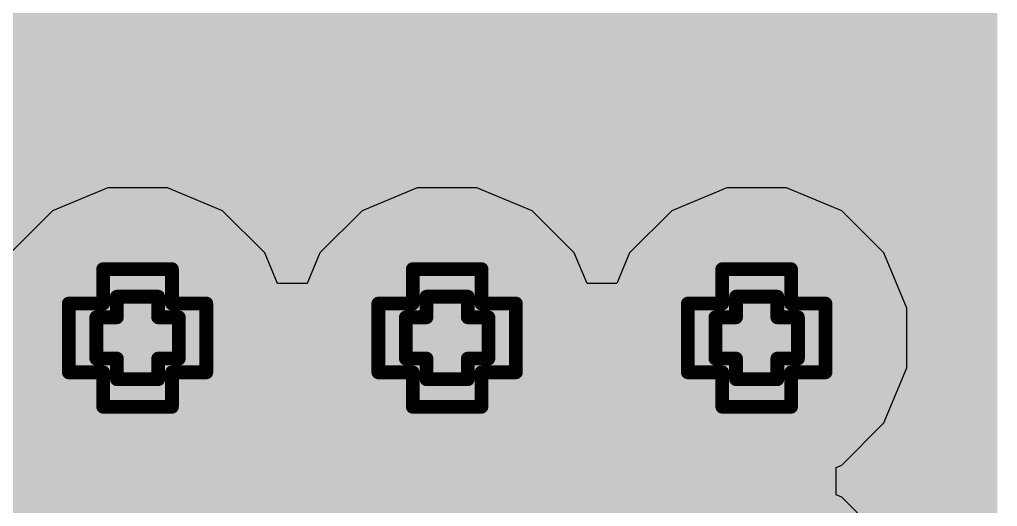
# Model space of a CAD drawing. Header units: inches. Extents: x -4 to 5258, y -4 to 5281.
# Drawn here: x 128.706 to 132.317, y 84.832 to 86.63 of the extents above; entities that cross this region are included whole.
import ezdxf

# ---------------------------------------------------------------- set-up
doc = ezdxf.new("R2010")
doc.units = ezdxf.units.IN
for name, color, linetype in [('Bottom Layer', 5, 'Continuous'), ('Bottom Solder', 6, 'Continuous'), ('Drill Drawing', 1, 'Continuous'), ('Layer 1', 16, 'Continuous'), ('Layer 2', 76, 'Continuous'), ('Top Layer', 1, 'Continuous'), ('Top Solder', 216, 'Continuous'), ('Via Holes', 16, 'Continuous')]:
    doc.layers.add(name, color=color, linetype=linetype)

msp = doc.modelspace()

# ---------------------------------------------------------------- hatches: boundary and pattern name
at = {"layer": 'Bottom Layer'}
h = msp.add_hatch(color=5, dxfattribs=at)
edge = h.paths.add_edge_path()
edge.add_arc((129.142, 85.4544), 0.3, 0, 360)
h = msp.add_hatch(color=5, dxfattribs=at)
edge = h.paths.add_edge_path()
edge.add_arc((130.285, 85.4544), 0.3, 0, 360)
h = msp.add_hatch(color=5, dxfattribs=at)
edge = h.paths.add_edge_path()
edge.add_arc((131.428, 85.4544), 0.3, 0, 360)
at = {"layer": 'Bottom Solder'}
h = msp.add_hatch(color=6, dxfattribs=at)
edge = h.paths.add_edge_path()
edge.add_arc((129.142, 85.4544), 0.4016, 0, 360)
h = msp.add_hatch(color=6, dxfattribs=at)
edge = h.paths.add_edge_path()
edge.add_arc((130.285, 85.4544), 0.4016, 0, 360)
h = msp.add_hatch(color=6, dxfattribs=at)
edge = h.paths.add_edge_path()
edge.add_arc((131.428, 85.4544), 0.4016, 0, 360)
at = {"layer": 'Layer 1'}
h = msp.add_hatch(color=16, dxfattribs=at)
edge = h.paths.add_edge_path()
edge.add_arc((129.142, 85.4544), 0.3, 0, 360)
h = msp.add_hatch(color=16, dxfattribs=at)
edge = h.paths.add_edge_path()
edge.add_arc((130.285, 85.4544), 0.3, 0, 360)
h = msp.add_hatch(color=16, dxfattribs=at)
edge = h.paths.add_edge_path()
edge.add_arc((131.428, 85.4544), 0.3, 0, 360)
at = {"layer": 'Layer 2'}
h = msp.add_hatch(color=76, dxfattribs=at)
edge = h.paths.add_edge_path()
edge.add_arc((129.142, 85.4544), 0.3, 0, 360)
h = msp.add_hatch(color=76, dxfattribs=at)
edge = h.paths.add_edge_path()
edge.add_arc((130.285, 85.4544), 0.3, 0, 360)
h = msp.add_hatch(color=76, dxfattribs=at)
edge = h.paths.add_edge_path()
edge.add_arc((131.428, 85.4544), 0.3, 0, 360)
at = {"layer": 'Top Layer'}
msp.add_hatch(color=1, dxfattribs=at).paths.add_polyline_path([(122.9413, 82.1366), (132.317, 82.1366), (132.317, 89.5113), (122.9413, 89.5113)])
h = msp.add_hatch(color=1, dxfattribs=at)
edge = h.paths.add_edge_path()
edge.add_arc((129.142, 85.4544), 0.3, 0, 360)
h = msp.add_hatch(color=1, dxfattribs=at)
edge = h.paths.add_edge_path()
edge.add_arc((130.285, 85.4544), 0.3, 0, 360)
h = msp.add_hatch(color=1, dxfattribs=at)
edge = h.paths.add_edge_path()
edge.add_arc((131.428, 85.4544), 0.3, 0, 360)
at = {"layer": 'Top Solder'}
h = msp.add_hatch(color=216, dxfattribs=at)
edge = h.paths.add_edge_path()
edge.add_arc((129.142, 85.4544), 0.4016, 0, 360)
h = msp.add_hatch(color=216, dxfattribs=at)
edge = h.paths.add_edge_path()
edge.add_arc((130.285, 85.4544), 0.4016, 0, 360)
h = msp.add_hatch(color=216, dxfattribs=at)
edge = h.paths.add_edge_path()
edge.add_arc((131.428, 85.4544), 0.4016, 0, 360)
at = {"layer": 'Via Holes'}
h = msp.add_hatch(color=7, dxfattribs=at)
edge = h.paths.add_edge_path()
edge.add_arc((129.142, 85.4544), 0.15, 0, 360)
h = msp.add_hatch(color=7, dxfattribs=at)
edge = h.paths.add_edge_path()
edge.add_arc((130.285, 85.4544), 0.15, 0, 360)
h = msp.add_hatch(color=7, dxfattribs=at)
edge = h.paths.add_edge_path()
edge.add_arc((131.428, 85.4544), 0.15, 0, 360)

# ---------------------------------------------------------------- linework, layer by layer
at = {"layer": 'Drill Drawing'}
for points in [[(129.015, 85.5814, 0.0508, 0.0508, 0), (129.015, 85.7084, 0.0508, 0.0508, 0)], [(129.015, 85.7084, 0.0508, 0.0508, 0), (129.269, 85.7084, 0.0508, 0.0508, 0)], [(129.269, 85.5814, 0.0508, 0.0508, 0), (129.269, 85.7084, 0.0508, 0.0508, 0)], [(130.158, 85.5814, 0.0508, 0.0508, 0), (130.158, 85.7084, 0.0508, 0.0508, 0)], [(130.158, 85.7084, 0.0508, 0.0508, 0), (130.412, 85.7084, 0.0508, 0.0508, 0)], [(130.412, 85.5814, 0.0508, 0.0508, 0), (130.412, 85.7084, 0.0508, 0.0508, 0)], [(131.301, 85.5814, 0.0508, 0.0508, 0), (131.301, 85.7084, 0.0508, 0.0508, 0)], [(131.301, 85.7084, 0.0508, 0.0508, 0), (131.555, 85.7084, 0.0508, 0.0508, 0)], [(131.555, 85.5814, 0.0508, 0.0508, 0), (131.555, 85.7084, 0.0508, 0.0508, 0)], [(129.0658, 85.5306, 0.0508, 0.0508, 0), (129.0658, 85.6068, 0.0508, 0.0508, 0)], [(129.0658, 85.6068, 0.0508, 0.0508, 0), (129.2182, 85.6068, 0.0508, 0.0508, 0)], [(129.2182, 85.5306, 0.0508, 0.0508, 0), (129.2182, 85.6068, 0.0508, 0.0508, 0)], [(130.2088, 85.5306, 0.0508, 0.0508, 0), (130.2088, 85.6068, 0.0508, 0.0508, 0)], [(130.2088, 85.6068, 0.0508, 0.0508, 0), (130.3612, 85.6068, 0.0508, 0.0508, 0)], [(130.3612, 85.5306, 0.0508, 0.0508, 0), (130.3612, 85.6068, 0.0508, 0.0508, 0)], [(131.3518, 85.5306, 0.0508, 0.0508, 0), (131.3518, 85.6068, 0.0508, 0.0508, 0)], [(131.3518, 85.6068, 0.0508, 0.0508, 0), (131.5042, 85.6068, 0.0508, 0.0508, 0)], [(131.5042, 85.5306, 0.0508, 0.0508, 0), (131.5042, 85.6068, 0.0508, 0.0508, 0)], [(128.888, 85.3274, 0.0508, 0.0508, 0), (128.888, 85.5814, 0.0508, 0.0508, 0)], [(128.888, 85.5814, 0.0508, 0.0508, 0), (129.015, 85.5814, 0.0508, 0.0508, 0)], [(129.269, 85.5814, 0.0508, 0.0508, 0), (129.396, 85.5814, 0.0508, 0.0508, 0)], [(129.396, 85.3274, 0.0508, 0.0508, 0), (129.396, 85.5814, 0.0508, 0.0508, 0)], [(130.031, 85.3274, 0.0508, 0.0508, 0), (130.031, 85.5814, 0.0508, 0.0508, 0)], [(130.031, 85.5814, 0.0508, 0.0508, 0), (130.158, 85.5814, 0.0508, 0.0508, 0)], [(130.412, 85.5814, 0.0508, 0.0508, 0), (130.539, 85.5814, 0.0508, 0.0508, 0)], [(130.539, 85.3274, 0.0508, 0.0508, 0), (130.539, 85.5814, 0.0508, 0.0508, 0)], [(131.174, 85.3274, 0.0508, 0.0508, 0), (131.174, 85.5814, 0.0508, 0.0508, 0)], [(131.174, 85.5814, 0.0508, 0.0508, 0), (131.301, 85.5814, 0.0508, 0.0508, 0)], [(131.555, 85.5814, 0.0508, 0.0508, 0), (131.682, 85.5814, 0.0508, 0.0508, 0)], [(131.682, 85.3274, 0.0508, 0.0508, 0), (131.682, 85.5814, 0.0508, 0.0508, 0)], [(128.9896, 85.3782, 0.0508, 0.0508, 0), (128.9896, 85.5306, 0.0508, 0.0508, 0)], [(128.9896, 85.5306, 0.0508, 0.0508, 0), (129.0658, 85.5306, 0.0508, 0.0508, 0)], [(129.2182, 85.5306, 0.0508, 0.0508, 0), (129.2944, 85.5306, 0.0508, 0.0508, 0)], [(129.2944, 85.3782, 0.0508, 0.0508, 0), (129.2944, 85.5306, 0.0508, 0.0508, 0)], [(130.1326, 85.3782, 0.0508, 0.0508, 0), (130.1326, 85.5306, 0.0508, 0.0508, 0)], [(130.1326, 85.5306, 0.0508, 0.0508, 0), (130.2088, 85.5306, 0.0508, 0.0508, 0)], [(130.3612, 85.5306, 0.0508, 0.0508, 0), (130.4374, 85.5306, 0.0508, 0.0508, 0)], [(130.4374, 85.3782, 0.0508, 0.0508, 0), (130.4374, 85.5306, 0.0508, 0.0508, 0)], [(131.2756, 85.3782, 0.0508, 0.0508, 0), (131.2756, 85.5306, 0.0508, 0.0508, 0)], [(131.2756, 85.5306, 0.0508, 0.0508, 0), (131.3518, 85.5306, 0.0508, 0.0508, 0)], [(131.5042, 85.5306, 0.0508, 0.0508, 0), (131.5804, 85.5306, 0.0508, 0.0508, 0)], [(131.5804, 85.3782, 0.0508, 0.0508, 0), (131.5804, 85.5306, 0.0508, 0.0508, 0)], [(128.9896, 85.3782, 0.0508, 0.0508, 0), (129.0658, 85.3782, 0.0508, 0.0508, 0)], [(129.0658, 85.302, 0.0508, 0.0508, 0), (129.0658, 85.3782, 0.0508, 0.0508, 0)], [(129.2182, 85.3782, 0.0508, 0.0508, 0), (129.2944, 85.3782, 0.0508, 0.0508, 0)], [(129.2182, 85.302, 0.0508, 0.0508, 0), (129.2182, 85.3782, 0.0508, 0.0508, 0)], [(130.1326, 85.3782, 0.0508, 0.0508, 0), (130.2088, 85.3782, 0.0508, 0.0508, 0)], [(130.2088, 85.302, 0.0508, 0.0508, 0), (130.2088, 85.3782, 0.0508, 0.0508, 0)], [(130.3612, 85.3782, 0.0508, 0.0508, 0), (130.4374, 85.3782, 0.0508, 0.0508, 0)], [(130.3612, 85.302, 0.0508, 0.0508, 0), (130.3612, 85.3782, 0.0508, 0.0508, 0)], [(131.2756, 85.3782, 0.0508, 0.0508, 0), (131.3518, 85.3782, 0.0508, 0.0508, 0)], [(131.3518, 85.302, 0.0508, 0.0508, 0), (131.3518, 85.3782, 0.0508, 0.0508, 0)], [(131.5042, 85.3782, 0.0508, 0.0508, 0), (131.5804, 85.3782, 0.0508, 0.0508, 0)], [(131.5042, 85.302, 0.0508, 0.0508, 0), (131.5042, 85.3782, 0.0508, 0.0508, 0)], [(128.888, 85.3274, 0.0508, 0.0508, 0), (129.015, 85.3274, 0.0508, 0.0508, 0)], [(129.015, 85.2004, 0.0508, 0.0508, 0), (129.015, 85.3274, 0.0508, 0.0508, 0)], [(129.0658, 85.302, 0.0508, 0.0508, 0), (129.2182, 85.302, 0.0508, 0.0508, 0)], [(129.269, 85.3274, 0.0508, 0.0508, 0), (129.396, 85.3274, 0.0508, 0.0508, 0)], [(129.269, 85.2004, 0.0508, 0.0508, 0), (129.269, 85.3274, 0.0508, 0.0508, 0)], [(130.031, 85.3274, 0.0508, 0.0508, 0), (130.158, 85.3274, 0.0508, 0.0508, 0)], [(130.158, 85.2004, 0.0508, 0.0508, 0), (130.158, 85.3274, 0.0508, 0.0508, 0)], [(130.2088, 85.302, 0.0508, 0.0508, 0), (130.3612, 85.302, 0.0508, 0.0508, 0)], [(130.412, 85.3274, 0.0508, 0.0508, 0), (130.539, 85.3274, 0.0508, 0.0508, 0)], [(130.412, 85.2004, 0.0508, 0.0508, 0), (130.412, 85.3274, 0.0508, 0.0508, 0)], [(131.174, 85.3274, 0.0508, 0.0508, 0), (131.301, 85.3274, 0.0508, 0.0508, 0)], [(131.301, 85.2004, 0.0508, 0.0508, 0), (131.301, 85.3274, 0.0508, 0.0508, 0)], [(131.3518, 85.302, 0.0508, 0.0508, 0), (131.5042, 85.302, 0.0508, 0.0508, 0)], [(131.555, 85.3274, 0.0508, 0.0508, 0), (131.682, 85.3274, 0.0508, 0.0508, 0)], [(131.555, 85.2004, 0.0508, 0.0508, 0), (131.555, 85.3274, 0.0508, 0.0508, 0)], [(129.015, 85.2004, 0.0508, 0.0508, 0), (129.269, 85.2004, 0.0508, 0.0508, 0)], [(130.158, 85.2004, 0.0508, 0.0508, 0), (130.412, 85.2004, 0.0508, 0.0508, 0)], [(131.301, 85.2004, 0.0508, 0.0508, 0), (131.555, 85.2004, 0.0508, 0.0508, 0)]]:
    msp.add_lwpolyline(points, format="xyseb", dxfattribs=at)
for points in [[(129.0023, 85.7084, 0.0254, 0.0254, 1), (129.0277, 85.7084, 0.0254, 0.0254, 1)], [(129.0023, 85.7084, 0.0254, 0.0254, 1), (129.0277, 85.7084, 0.0254, 0.0254, 1)], [(129.2563, 85.7084, 0.0254, 0.0254, 1), (129.2817, 85.7084, 0.0254, 0.0254, 1)], [(129.2563, 85.7084, 0.0254, 0.0254, 1), (129.2817, 85.7084, 0.0254, 0.0254, 1)], [(130.1453, 85.7084, 0.0254, 0.0254, 1), (130.1707, 85.7084, 0.0254, 0.0254, 1)], [(130.1453, 85.7084, 0.0254, 0.0254, 1), (130.1707, 85.7084, 0.0254, 0.0254, 1)], [(130.3993, 85.7084, 0.0254, 0.0254, 1), (130.4247, 85.7084, 0.0254, 0.0254, 1)], [(130.3993, 85.7084, 0.0254, 0.0254, 1), (130.4247, 85.7084, 0.0254, 0.0254, 1)], [(131.2883, 85.7084, 0.0254, 0.0254, 1), (131.3137, 85.7084, 0.0254, 0.0254, 1)], [(131.2883, 85.7084, 0.0254, 0.0254, 1), (131.3137, 85.7084, 0.0254, 0.0254, 1)], [(131.5423, 85.7084, 0.0254, 0.0254, 1), (131.5677, 85.7084, 0.0254, 0.0254, 1)], [(131.5423, 85.7084, 0.0254, 0.0254, 1), (131.5677, 85.7084, 0.0254, 0.0254, 1)], [(129.0531, 85.6068, 0.0254, 0.0254, 1), (129.0785, 85.6068, 0.0254, 0.0254, 1)], [(129.0531, 85.6068, 0.0254, 0.0254, 1), (129.0785, 85.6068, 0.0254, 0.0254, 1)], [(129.2055, 85.6068, 0.0254, 0.0254, 1), (129.2309, 85.6068, 0.0254, 0.0254, 1)], [(129.2055, 85.6068, 0.0254, 0.0254, 1), (129.2309, 85.6068, 0.0254, 0.0254, 1)], [(130.1961, 85.6068, 0.0254, 0.0254, 1), (130.2215, 85.6068, 0.0254, 0.0254, 1)], [(130.1961, 85.6068, 0.0254, 0.0254, 1), (130.2215, 85.6068, 0.0254, 0.0254, 1)], [(130.3485, 85.6068, 0.0254, 0.0254, 1), (130.3739, 85.6068, 0.0254, 0.0254, 1)], [(130.3485, 85.6068, 0.0254, 0.0254, 1), (130.3739, 85.6068, 0.0254, 0.0254, 1)], [(131.3391, 85.6068, 0.0254, 0.0254, 1), (131.3645, 85.6068, 0.0254, 0.0254, 1)], [(131.3391, 85.6068, 0.0254, 0.0254, 1), (131.3645, 85.6068, 0.0254, 0.0254, 1)], [(131.4915, 85.6068, 0.0254, 0.0254, 1), (131.5169, 85.6068, 0.0254, 0.0254, 1)], [(131.4915, 85.6068, 0.0254, 0.0254, 1), (131.5169, 85.6068, 0.0254, 0.0254, 1)], [(128.8753, 85.5814, 0.0254, 0.0254, 1), (128.9007, 85.5814, 0.0254, 0.0254, 1)], [(128.8753, 85.5814, 0.0254, 0.0254, 1), (128.9007, 85.5814, 0.0254, 0.0254, 1)], [(129.0023, 85.5814, 0.0254, 0.0254, 1), (129.0277, 85.5814, 0.0254, 0.0254, 1)], [(129.0023, 85.5814, 0.0254, 0.0254, 1), (129.0277, 85.5814, 0.0254, 0.0254, 1)], [(129.2563, 85.5814, 0.0254, 0.0254, 1), (129.2817, 85.5814, 0.0254, 0.0254, 1)], [(129.2563, 85.5814, 0.0254, 0.0254, 1), (129.2817, 85.5814, 0.0254, 0.0254, 1)], [(129.3833, 85.5814, 0.0254, 0.0254, 1), (129.4087, 85.5814, 0.0254, 0.0254, 1)], [(129.3833, 85.5814, 0.0254, 0.0254, 1), (129.4087, 85.5814, 0.0254, 0.0254, 1)], [(130.0183, 85.5814, 0.0254, 0.0254, 1), (130.0437, 85.5814, 0.0254, 0.0254, 1)], [(130.0183, 85.5814, 0.0254, 0.0254, 1), (130.0437, 85.5814, 0.0254, 0.0254, 1)], [(130.1453, 85.5814, 0.0254, 0.0254, 1), (130.1707, 85.5814, 0.0254, 0.0254, 1)], [(130.1453, 85.5814, 0.0254, 0.0254, 1), (130.1707, 85.5814, 0.0254, 0.0254, 1)], [(130.3993, 85.5814, 0.0254, 0.0254, 1), (130.4247, 85.5814, 0.0254, 0.0254, 1)], [(130.3993, 85.5814, 0.0254, 0.0254, 1), (130.4247, 85.5814, 0.0254, 0.0254, 1)], [(130.5263, 85.5814, 0.0254, 0.0254, 1), (130.5517, 85.5814, 0.0254, 0.0254, 1)], [(130.5263, 85.5814, 0.0254, 0.0254, 1), (130.5517, 85.5814, 0.0254, 0.0254, 1)], [(131.1613, 85.5814, 0.0254, 0.0254, 1), (131.1867, 85.5814, 0.0254, 0.0254, 1)], [(131.1613, 85.5814, 0.0254, 0.0254, 1), (131.1867, 85.5814, 0.0254, 0.0254, 1)], [(131.2883, 85.5814, 0.0254, 0.0254, 1), (131.3137, 85.5814, 0.0254, 0.0254, 1)], [(131.2883, 85.5814, 0.0254, 0.0254, 1), (131.3137, 85.5814, 0.0254, 0.0254, 1)], [(131.5423, 85.5814, 0.0254, 0.0254, 1), (131.5677, 85.5814, 0.0254, 0.0254, 1)], [(131.5423, 85.5814, 0.0254, 0.0254, 1), (131.5677, 85.5814, 0.0254, 0.0254, 1)], [(131.6693, 85.5814, 0.0254, 0.0254, 1), (131.6947, 85.5814, 0.0254, 0.0254, 1)], [(131.6693, 85.5814, 0.0254, 0.0254, 1), (131.6947, 85.5814, 0.0254, 0.0254, 1)], [(128.9769, 85.5306, 0.0254, 0.0254, 1), (129.0023, 85.5306, 0.0254, 0.0254, 1)], [(128.9769, 85.5306, 0.0254, 0.0254, 1), (129.0023, 85.5306, 0.0254, 0.0254, 1)], [(129.0531, 85.5306, 0.0254, 0.0254, 1), (129.0785, 85.5306, 0.0254, 0.0254, 1)], [(129.0531, 85.5306, 0.0254, 0.0254, 1), (129.0785, 85.5306, 0.0254, 0.0254, 1)], [(129.2055, 85.5306, 0.0254, 0.0254, 1), (129.2309, 85.5306, 0.0254, 0.0254, 1)], [(129.2055, 85.5306, 0.0254, 0.0254, 1), (129.2309, 85.5306, 0.0254, 0.0254, 1)], [(129.2817, 85.5306, 0.0254, 0.0254, 1), (129.3071, 85.5306, 0.0254, 0.0254, 1)], [(129.2817, 85.5306, 0.0254, 0.0254, 1), (129.3071, 85.5306, 0.0254, 0.0254, 1)], [(130.1199, 85.5306, 0.0254, 0.0254, 1), (130.1453, 85.5306, 0.0254, 0.0254, 1)], [(130.1199, 85.5306, 0.0254, 0.0254, 1), (130.1453, 85.5306, 0.0254, 0.0254, 1)], [(130.1961, 85.5306, 0.0254, 0.0254, 1), (130.2215, 85.5306, 0.0254, 0.0254, 1)], [(130.1961, 85.5306, 0.0254, 0.0254, 1), (130.2215, 85.5306, 0.0254, 0.0254, 1)], [(130.3485, 85.5306, 0.0254, 0.0254, 1), (130.3739, 85.5306, 0.0254, 0.0254, 1)], [(130.3485, 85.5306, 0.0254, 0.0254, 1), (130.3739, 85.5306, 0.0254, 0.0254, 1)], [(130.4247, 85.5306, 0.0254, 0.0254, 1), (130.4501, 85.5306, 0.0254, 0.0254, 1)], [(130.4247, 85.5306, 0.0254, 0.0254, 1), (130.4501, 85.5306, 0.0254, 0.0254, 1)], [(131.2629, 85.5306, 0.0254, 0.0254, 1), (131.2883, 85.5306, 0.0254, 0.0254, 1)], [(131.2629, 85.5306, 0.0254, 0.0254, 1), (131.2883, 85.5306, 0.0254, 0.0254, 1)], [(131.3391, 85.5306, 0.0254, 0.0254, 1), (131.3645, 85.5306, 0.0254, 0.0254, 1)], [(131.3391, 85.5306, 0.0254, 0.0254, 1), (131.3645, 85.5306, 0.0254, 0.0254, 1)], [(131.4915, 85.5306, 0.0254, 0.0254, 1), (131.5169, 85.5306, 0.0254, 0.0254, 1)], [(131.4915, 85.5306, 0.0254, 0.0254, 1), (131.5169, 85.5306, 0.0254, 0.0254, 1)], [(131.5677, 85.5306, 0.0254, 0.0254, 1), (131.5931, 85.5306, 0.0254, 0.0254, 1)], [(131.5677, 85.5306, 0.0254, 0.0254, 1), (131.5931, 85.5306, 0.0254, 0.0254, 1)], [(128.9769, 85.3782, 0.0254, 0.0254, 1), (129.0023, 85.3782, 0.0254, 0.0254, 1)], [(128.9769, 85.3782, 0.0254, 0.0254, 1), (129.0023, 85.3782, 0.0254, 0.0254, 1)], [(129.0531, 85.3782, 0.0254, 0.0254, 1), (129.0785, 85.3782, 0.0254, 0.0254, 1)], [(129.0531, 85.3782, 0.0254, 0.0254, 1), (129.0785, 85.3782, 0.0254, 0.0254, 1)], [(129.2055, 85.3782, 0.0254, 0.0254, 1), (129.2309, 85.3782, 0.0254, 0.0254, 1)], [(129.2055, 85.3782, 0.0254, 0.0254, 1), (129.2309, 85.3782, 0.0254, 0.0254, 1)], [(129.2817, 85.3782, 0.0254, 0.0254, 1), (129.3071, 85.3782, 0.0254, 0.0254, 1)], [(129.2817, 85.3782, 0.0254, 0.0254, 1), (129.3071, 85.3782, 0.0254, 0.0254, 1)], [(130.1199, 85.3782, 0.0254, 0.0254, 1), (130.1453, 85.3782, 0.0254, 0.0254, 1)], [(130.1199, 85.3782, 0.0254, 0.0254, 1), (130.1453, 85.3782, 0.0254, 0.0254, 1)], [(130.1961, 85.3782, 0.0254, 0.0254, 1), (130.2215, 85.3782, 0.0254, 0.0254, 1)], [(130.1961, 85.3782, 0.0254, 0.0254, 1), (130.2215, 85.3782, 0.0254, 0.0254, 1)], [(130.3485, 85.3782, 0.0254, 0.0254, 1), (130.3739, 85.3782, 0.0254, 0.0254, 1)], [(130.3485, 85.3782, 0.0254, 0.0254, 1), (130.3739, 85.3782, 0.0254, 0.0254, 1)], [(130.4247, 85.3782, 0.0254, 0.0254, 1), (130.4501, 85.3782, 0.0254, 0.0254, 1)], [(130.4247, 85.3782, 0.0254, 0.0254, 1), (130.4501, 85.3782, 0.0254, 0.0254, 1)], [(131.2629, 85.3782, 0.0254, 0.0254, 1), (131.2883, 85.3782, 0.0254, 0.0254, 1)], [(131.2629, 85.3782, 0.0254, 0.0254, 1), (131.2883, 85.3782, 0.0254, 0.0254, 1)], [(131.3391, 85.3782, 0.0254, 0.0254, 1), (131.3645, 85.3782, 0.0254, 0.0254, 1)], [(131.3391, 85.3782, 0.0254, 0.0254, 1), (131.3645, 85.3782, 0.0254, 0.0254, 1)], [(131.4915, 85.3782, 0.0254, 0.0254, 1), (131.5169, 85.3782, 0.0254, 0.0254, 1)], [(131.4915, 85.3782, 0.0254, 0.0254, 1), (131.5169, 85.3782, 0.0254, 0.0254, 1)], [(131.5677, 85.3782, 0.0254, 0.0254, 1), (131.5931, 85.3782, 0.0254, 0.0254, 1)], [(131.5677, 85.3782, 0.0254, 0.0254, 1), (131.5931, 85.3782, 0.0254, 0.0254, 1)], [(128.8753, 85.3274, 0.0254, 0.0254, 1), (128.9007, 85.3274, 0.0254, 0.0254, 1)], [(128.8753, 85.3274, 0.0254, 0.0254, 1), (128.9007, 85.3274, 0.0254, 0.0254, 1)], [(129.0023, 85.3274, 0.0254, 0.0254, 1), (129.0277, 85.3274, 0.0254, 0.0254, 1)], [(129.0023, 85.3274, 0.0254, 0.0254, 1), (129.0277, 85.3274, 0.0254, 0.0254, 1)], [(129.0531, 85.302, 0.0254, 0.0254, 1), (129.0785, 85.302, 0.0254, 0.0254, 1)], [(129.0531, 85.302, 0.0254, 0.0254, 1), (129.0785, 85.302, 0.0254, 0.0254, 1)], [(129.2055, 85.302, 0.0254, 0.0254, 1), (129.2309, 85.302, 0.0254, 0.0254, 1)], [(129.2055, 85.302, 0.0254, 0.0254, 1), (129.2309, 85.302, 0.0254, 0.0254, 1)], [(129.2563, 85.3274, 0.0254, 0.0254, 1), (129.2817, 85.3274, 0.0254, 0.0254, 1)], [(129.2563, 85.3274, 0.0254, 0.0254, 1), (129.2817, 85.3274, 0.0254, 0.0254, 1)], [(129.3833, 85.3274, 0.0254, 0.0254, 1), (129.4087, 85.3274, 0.0254, 0.0254, 1)], [(129.3833, 85.3274, 0.0254, 0.0254, 1), (129.4087, 85.3274, 0.0254, 0.0254, 1)], [(130.0183, 85.3274, 0.0254, 0.0254, 1), (130.0437, 85.3274, 0.0254, 0.0254, 1)], [(130.0183, 85.3274, 0.0254, 0.0254, 1), (130.0437, 85.3274, 0.0254, 0.0254, 1)], [(130.1453, 85.3274, 0.0254, 0.0254, 1), (130.1707, 85.3274, 0.0254, 0.0254, 1)], [(130.1453, 85.3274, 0.0254, 0.0254, 1), (130.1707, 85.3274, 0.0254, 0.0254, 1)], [(130.1961, 85.302, 0.0254, 0.0254, 1), (130.2215, 85.302, 0.0254, 0.0254, 1)], [(130.1961, 85.302, 0.0254, 0.0254, 1), (130.2215, 85.302, 0.0254, 0.0254, 1)], [(130.3485, 85.302, 0.0254, 0.0254, 1), (130.3739, 85.302, 0.0254, 0.0254, 1)], [(130.3485, 85.302, 0.0254, 0.0254, 1), (130.3739, 85.302, 0.0254, 0.0254, 1)], [(130.3993, 85.3274, 0.0254, 0.0254, 1), (130.4247, 85.3274, 0.0254, 0.0254, 1)], [(130.3993, 85.3274, 0.0254, 0.0254, 1), (130.4247, 85.3274, 0.0254, 0.0254, 1)], [(130.5263, 85.3274, 0.0254, 0.0254, 1), (130.5517, 85.3274, 0.0254, 0.0254, 1)], [(130.5263, 85.3274, 0.0254, 0.0254, 1), (130.5517, 85.3274, 0.0254, 0.0254, 1)], [(131.1613, 85.3274, 0.0254, 0.0254, 1), (131.1867, 85.3274, 0.0254, 0.0254, 1)], [(131.1613, 85.3274, 0.0254, 0.0254, 1), (131.1867, 85.3274, 0.0254, 0.0254, 1)], [(131.2883, 85.3274, 0.0254, 0.0254, 1), (131.3137, 85.3274, 0.0254, 0.0254, 1)], [(131.2883, 85.3274, 0.0254, 0.0254, 1), (131.3137, 85.3274, 0.0254, 0.0254, 1)], [(131.3391, 85.302, 0.0254, 0.0254, 1), (131.3645, 85.302, 0.0254, 0.0254, 1)], [(131.3391, 85.302, 0.0254, 0.0254, 1), (131.3645, 85.302, 0.0254, 0.0254, 1)], [(131.4915, 85.302, 0.0254, 0.0254, 1), (131.5169, 85.302, 0.0254, 0.0254, 1)], [(131.4915, 85.302, 0.0254, 0.0254, 1), (131.5169, 85.302, 0.0254, 0.0254, 1)], [(131.5423, 85.3274, 0.0254, 0.0254, 1), (131.5677, 85.3274, 0.0254, 0.0254, 1)], [(131.5423, 85.3274, 0.0254, 0.0254, 1), (131.5677, 85.3274, 0.0254, 0.0254, 1)], [(131.6693, 85.3274, 0.0254, 0.0254, 1), (131.6947, 85.3274, 0.0254, 0.0254, 1)], [(131.6693, 85.3274, 0.0254, 0.0254, 1), (131.6947, 85.3274, 0.0254, 0.0254, 1)], [(129.0023, 85.2004, 0.0254, 0.0254, 1), (129.0277, 85.2004, 0.0254, 0.0254, 1)], [(129.0023, 85.2004, 0.0254, 0.0254, 1), (129.0277, 85.2004, 0.0254, 0.0254, 1)], [(129.2563, 85.2004, 0.0254, 0.0254, 1), (129.2817, 85.2004, 0.0254, 0.0254, 1)], [(129.2563, 85.2004, 0.0254, 0.0254, 1), (129.2817, 85.2004, 0.0254, 0.0254, 1)], [(130.1453, 85.2004, 0.0254, 0.0254, 1), (130.1707, 85.2004, 0.0254, 0.0254, 1)], [(130.1453, 85.2004, 0.0254, 0.0254, 1), (130.1707, 85.2004, 0.0254, 0.0254, 1)], [(130.3993, 85.2004, 0.0254, 0.0254, 1), (130.4247, 85.2004, 0.0254, 0.0254, 1)], [(130.3993, 85.2004, 0.0254, 0.0254, 1), (130.4247, 85.2004, 0.0254, 0.0254, 1)], [(131.2883, 85.2004, 0.0254, 0.0254, 1), (131.3137, 85.2004, 0.0254, 0.0254, 1)], [(131.2883, 85.2004, 0.0254, 0.0254, 1), (131.3137, 85.2004, 0.0254, 0.0254, 1)], [(131.5423, 85.2004, 0.0254, 0.0254, 1), (131.5677, 85.2004, 0.0254, 0.0254, 1)], [(131.5423, 85.2004, 0.0254, 0.0254, 1), (131.5677, 85.2004, 0.0254, 0.0254, 1)]]:
    msp.add_lwpolyline(points, format="xyseb", close=True, dxfattribs=at)
at = {"layer": 'Layer 1'}
for p, q in [((129.0318, 86.0084), (128.8282, 85.9241)), ((129.2522, 86.0084), (129.0318, 86.0084)), ((129.4558, 85.9241), (129.2522, 86.0084)), ((130.1748, 86.0084), (129.9712, 85.9241)), ((130.3952, 86.0084), (130.1748, 86.0084)), ((130.5988, 85.9241), (130.3952, 86.0084)), ((131.3178, 86.0084), (131.1142, 85.9241)), ((131.5382, 86.0084), (131.3178, 86.0084)), ((131.7418, 85.9241), (131.5382, 86.0084)), ((128.8282, 85.9241), (128.6723, 85.7682)), ((129.6116, 85.7682), (129.4558, 85.9241)), ((129.9712, 85.9241), (129.8153, 85.7682)), ((130.7546, 85.7682), (130.5988, 85.9241)), ((131.1142, 85.9241), (130.9583, 85.7682)), ((131.8976, 85.7682), (131.7418, 85.9241)), ((129.6585, 85.6551), (129.6116, 85.7682)), ((129.8153, 85.7682), (129.7685, 85.6551)), ((130.8015, 85.6551), (130.7546, 85.7682)), ((130.9583, 85.7682), (130.9115, 85.6551)), ((131.982, 85.5646), (131.8976, 85.7682)), ((129.7685, 85.6551), (129.6585, 85.6551)), ((130.9115, 85.6551), (130.8015, 85.6551)), ((131.982, 85.3442), (131.982, 85.5646)), ((131.8976, 85.1406), (131.982, 85.3442)), ((131.7418, 84.9848), (131.8976, 85.1406)), ((131.7216, 84.9764), (131.7418, 84.9848)), ((131.7216, 84.8748), (131.7216, 84.9764)), ((131.7418, 84.8664), (131.7216, 84.8748)), ((131.8976, 84.7106), (131.7418, 84.8664))]:
    msp.add_line(p, q, dxfattribs=at)

doc.saveas('drawing.dxf')
